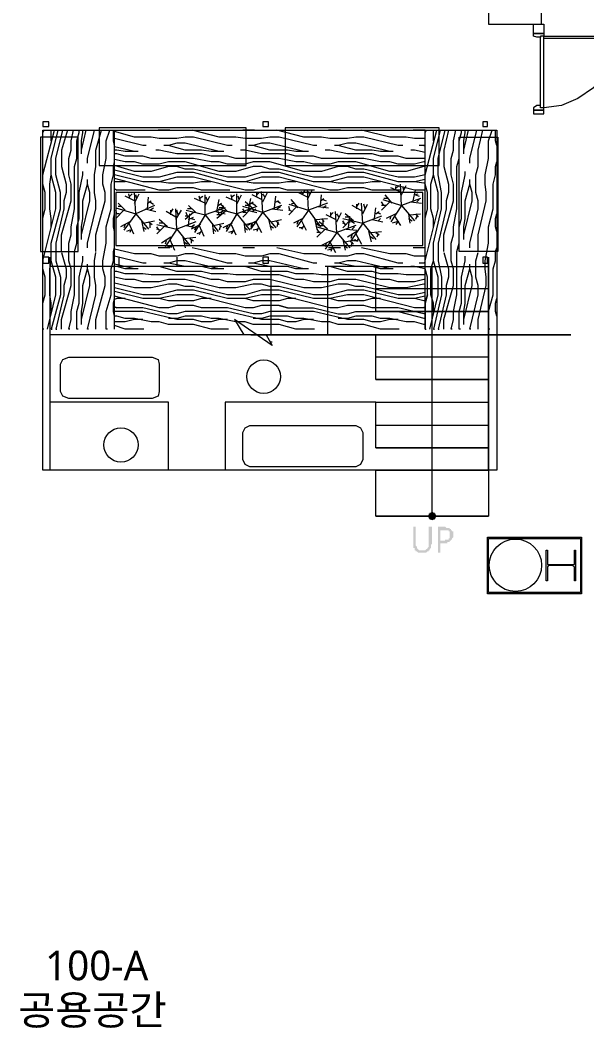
# Model space of a CAD drawing. Header units: millimetres. Extents: x -4011 to 126995, y -1911 to 106700.
# Drawn here: x 74157 to 81645, y 51312 to 64624 of the extents above; entities that cross this region are included whole.
import ezdxf

# ---------------------------------------------------------------- set-up
doc = ezdxf.new("R2010")
doc.units = ezdxf.units.MM
for name, color, linetype in [('PDF_문자', 7, 'Continuous'), ('PDF_솔리드 채우기', 7, 'Continuous'), ('PDF_형상', 7, 'Continuous')]:
    doc.layers.add(name, color=color, linetype=linetype)
doc.styles.add('PDF 맑은 고딕', font='malgun.ttf')

msp = doc.modelspace()

# ---------------------------------------------------------------- hatches: boundary and pattern name
at = {"layer": 'PDF_솔리드 채우기', "transparency": 33554559}
for points in [[(79383, 57933), (79352, 57933), (79352, 57715), (79352, 57715), (79352, 57699), (79352, 57699), (79352, 57684), (79352, 57668), (79352, 57668), (79352, 57653), (79368, 57653), (79368, 57637), (79368, 57637), (79368, 57637), (79368, 57622), (79383, 57622), (79477, 57622), (79461, 57622), (79461, 57622), (79446, 57622), (79446, 57622), (79430, 57622), (79430, 57622), (79415, 57637), (79415, 57637), (79415, 57637), (79399, 57653), (79399, 57653), (79399, 57653), (79399, 57668), (79399, 57668), (79383, 57684), (79383, 57699), (79383, 57699), (79383, 57715), (79383, 57731)], [(79601, 57933), (79554, 57933), (79554, 57715), (79554, 57715), (79554, 57699), (79554, 57684), (79554, 57684), (79554, 57668), (79554, 57668), (79539, 57653), (79539, 57653), (79539, 57653), (79539, 57637), (79523, 57637), (79523, 57637), (79508, 57622), (79508, 57622), (79492, 57622), (79492, 57622), (79477, 57622), (79477, 57622), (79383, 57622), (79383, 57606), (79383, 57606), (79399, 57606), (79399, 57606), (79415, 57591), (79415, 57591), (79430, 57591), (79430, 57591), (79446, 57591), (79446, 57591), (79461, 57591), (79461, 57591), (79477, 57591), (79492, 57591), (79492, 57591), (79508, 57591), (79508, 57591), (79523, 57591), (79523, 57591), (79539, 57606), (79539, 57606), (79539, 57606), (79554, 57606), (79554, 57622), (79570, 57622), (79570, 57622), (79570, 57637), (79570, 57637), (79585, 57653), (79585, 57653), (79585, 57653), (79585, 57668), (79585, 57684), (79585, 57684), (79585, 57699), (79601, 57699), (79601, 57715), (79601, 57731)], [(79772, 57933), (79679, 57933), (79679, 57591), (79710, 57591), (79710, 57715), (79756, 57715), (79772, 57715), (79788, 57715), (79788, 57715), (79803, 57715), (79803, 57731), (79819, 57731), (79819, 57731), (79834, 57731), (79834, 57746), (79850, 57746), (79850, 57746), (79710, 57746), (79710, 57886), (79756, 57886), (79850, 57886), (79850, 57902), (79850, 57902), (79834, 57902), (79834, 57917), (79819, 57917), (79819, 57917), (79803, 57917), (79803, 57917), (79788, 57917)], [(79850, 57886), (79756, 57886), (79756, 57886), (79772, 57886), (79788, 57886), (79788, 57886), (79803, 57886), (79803, 57886), (79819, 57886), (79819, 57870), (79834, 57870), (79834, 57870), (79834, 57855), (79834, 57855), (79834, 57839), (79834, 57839), (79834, 57824), (79834, 57824), (79834, 57808), (79834, 57793), (79834, 57793), (79834, 57777), (79819, 57777), (79819, 57777), (79819, 57777), (79819, 57762), (79803, 57762), (79803, 57762), (79788, 57762), (79772, 57762), (79772, 57746), (79756, 57746), (79710, 57746), (79850, 57746), (79850, 57762), (79865, 57762), (79865, 57777), (79865, 57777), (79881, 57793), (79881, 57793), (79881, 57808), (79881, 57824), (79881, 57824), (79881, 57839), (79881, 57839), (79881, 57855), (79881, 57870), (79865, 57870), (79865, 57886), (79865, 57886)]]:
    msp.add_hatch(color=256, dxfattribs=at).paths.add_polyline_path(points)

# ---------------------------------------------------------------- linework, layer by layer
for points in [[(79570, 58104), (79554, 58104), (79648, 58104)], [(79554, 58104), (79648, 58104), (79648, 58104)], [(79554, 58104), (79648, 58104), (79648, 58104)], [(79554, 58104), (79648, 58104), (79648, 58104)], [(79554, 58104), (79648, 58104), (79648, 58104)], [(79554, 58104), (79554, 58088), (79648, 58088)], [(79554, 58104), (79648, 58104), (79648, 58088)], [(79554, 58088), (79648, 58088), (79648, 58088)], [(79554, 58088), (79648, 58088), (79648, 58088)], [(79554, 58088), (79648, 58088), (79648, 58088)], [(79554, 58088), (79648, 58088), (79648, 58088)], [(79554, 58088), (79554, 58073), (79648, 58073)], [(79554, 58088), (79648, 58088), (79648, 58073)], [(79554, 58073), (79648, 58073), (79648, 58073)], [(79554, 58073), (79648, 58073), (79648, 58073)], [(79554, 58073), (79648, 58073), (79648, 58073)], [(79554, 58073), (79648, 58073), (79648, 58073)], [(79554, 58073), (79648, 58073), (79648, 58073)], [(79554, 58073), (79648, 58073), (79648, 58073)], [(79554, 58073), (79554, 58057), (79648, 58057)], [(79554, 58073), (79648, 58073), (79648, 58057)], [(79554, 58057), (79648, 58057), (79648, 58057)], [(79554, 58057), (79648, 58057), (79648, 58057)], [(79554, 58057), (79648, 58057), (79648, 58057)], [(79554, 58057), (79648, 58057), (79648, 58057)], [(79554, 58057), (79554, 58041), (79648, 58041)], [(79554, 58057), (79648, 58057), (79648, 58041)], [(79554, 58041), (79648, 58041), (79648, 58041)], [(79554, 58041), (79648, 58041), (79648, 58041)], [(79554, 58041), (79648, 58041), (79648, 58041)], [(79554, 58041), (79648, 58041), (79648, 58041)], [(79554, 58041), (79570, 58041), (79632, 58041)], [(79554, 58041), (79648, 58041), (79632, 58041)], [(79585, 58119), (79570, 58119), (79632, 58119)], [(79570, 58119), (79632, 58119), (79632, 58119)], [(79570, 58119), (79632, 58119), (79632, 58119)], [(79570, 58119), (79570, 58104), (79632, 58104)], [(79570, 58119), (79632, 58119), (79632, 58104)], [(79570, 58104), (79632, 58104), (79632, 58104)], [(79570, 58104), (79632, 58104), (79632, 58104)], [(79570, 58104), (79632, 58104), (79648, 58104)], [(79570, 58041), (79632, 58041), (79632, 58041)], [(79570, 58041), (79632, 58041), (79632, 58041)], [(79570, 58041), (79570, 58026), (79632, 58026)], [(79570, 58041), (79632, 58041), (79632, 58026)], [(79601, 58119), (79585, 58119), (79617, 58119)], [(79585, 58119), (79617, 58119), (79617, 58119)], [(79585, 58119), (79617, 58119), (79617, 58119)], [(79585, 58119), (79617, 58119), (79617, 58119)], [(79585, 58119), (79617, 58119), (79617, 58119)], [(79585, 58119), (79617, 58119), (79632, 58119)], [(79601, 58119), (79617, 58119), (79617, 58119)], [(79601, 58119), (79617, 58119), (79617, 58119)], [(79570, 58026), (79632, 58026), (79632, 58026)], [(79570, 58026), (79632, 58026), (79632, 58026)], [(79570, 58026), (79585, 58026), (79617, 58026)], [(79570, 58026), (79632, 58026), (79617, 58026)], [(79585, 58026), (79617, 58026), (79617, 58026)], [(79585, 58026), (79617, 58026), (79617, 58026)], [(79585, 58026), (79617, 58026), (79617, 58026)], [(79585, 58026), (79617, 58026), (79617, 58026)], [(79585, 58026), (79601, 58026), (79601, 58026)], [(79585, 58026), (79617, 58026), (79601, 58026)], [(79585, 58026), (79601, 58026), (79601, 58026)], [(79772, 57715), (79756, 57715), (79756, 57715)]]:
    msp.add_solid(points, dxfattribs=at)
at = {"layer": 'PDF_형상', "lineweight": 5}
for points in [[(81047, 65269), (80347, 65269), (80347, 64570), (81047, 64570)], [(80938, 64570), (81078, 64570), (81078, 64446), (80938, 64446)], [(80984, 64399), (80938, 64415), (80938, 64446), (81078, 64446), (81078, 64415), (81031, 64415), (81031, 64399)], [(80938, 63466), (80938, 63435), (81078, 63435), (81078, 63466), (81031, 63466), (81031, 63497), (80984, 63497)], [(81078, 63389), (81078, 63435), (80938, 63435), (80938, 63389)], [(74456, 63218), (74534, 63218), (74534, 63280), (74456, 63280)], [(77363, 63218), (77440, 63218), (77440, 63280), (77363, 63280)], [(80269, 63218), (80332, 63218), (80332, 63280), (80269, 63280)], [(75202, 62705), (77145, 62705), (77145, 63202), (75202, 63202)], [(77658, 62705), (79694, 62705), (79694, 63202), (77658, 63202)], [(74425, 61570), (74922, 61570), (74922, 63078), (74425, 63078)], [(80471, 61570), (79959, 61570), (79959, 63078), (80471, 63078)], [(75420, 61648), (79477, 61648), (79477, 62347), (75420, 62347)], [(74456, 61415), (74534, 61415), (74534, 61492), (74456, 61492)], [(77363, 61415), (77440, 61415), (77440, 61492), (77363, 61492)], [(80269, 61415), (80332, 61415), (80332, 61492), (80269, 61492)], [(74689, 60078), (74720, 60140), (74798, 60171), (75902, 60171), (75979, 60140), (75995, 60078), (75995, 59720), (75979, 59658), (75902, 59627), (74798, 59627), (74720, 59658), (74689, 59720)], [(77098, 59176), (77130, 59238), (77192, 59269), (78591, 59269), (78653, 59238), (78684, 59176), (78684, 58819), (78653, 58756), (78591, 58725), (77192, 58725), (77130, 58756), (77098, 58819)], [(79648, 58073), (79632, 58104), (79601, 58119), (79570, 58104), (79554, 58073), (79570, 58041), (79601, 58026), (79632, 58041)], [(80332, 57793), (81575, 57793), (81575, 57047), (80332, 57047)], [(80347, 57777), (81560, 57777), (81560, 57062), (80347, 57062)], [(81124, 57389), (81124, 57218), (81109, 57218), (81109, 57622), (81124, 57622), (81124, 57451), (81124, 57435), (81140, 57435), (81451, 57435), (81482, 57435), (81482, 57451), (81482, 57622), (81497, 57622), (81497, 57218), (81482, 57218), (81482, 57389), (81482, 57404), (81451, 57420), (81140, 57420), (81124, 57404)]]:
    msp.add_lwpolyline(points, close=True, dxfattribs=at)
for points in [[(81031, 63497), (81031, 64399)], [(82010, 64383), (81979, 64150), (81870, 63917), (81731, 63731), (81528, 63591), (81311, 63497), (81078, 63466), (81078, 64383), (81078, 64415), (82010, 64415), (82010, 64383), (81078, 64383)], [(74456, 60886), (74487, 60995), (74487, 61228), (74456, 61337), (74456, 61446), (74627, 62130), (74627, 62347), (74565, 62580), (74565, 62798), (74658, 63171)], [(74456, 62005), (74487, 62130), (74487, 62347), (74456, 62456), (74456, 62580), (74611, 63171)], [(74456, 62767), (74456, 62798), (74456, 63140), (74471, 63171), (74456, 63140)], [(74456, 60544), (74456, 63171), (80456, 63171), (80456, 61570), (80456, 60544)], [(74518, 60544), (74627, 60995), (74627, 61228), (74565, 61446), (74565, 61679), (74689, 62130), (74689, 62347), (74627, 62580), (74627, 62798), (74720, 63171)], [(74782, 63171), (74705, 62907), (74705, 62689), (74767, 62456), (74767, 62347), (74736, 62238), (74736, 62130), (74627, 61679), (74627, 61446), (74689, 61228), (74689, 60995), (74565, 60544), (74580, 60544)], [(74565, 63031), (74565, 63140), (74565, 63171)], [(74705, 60544), (74705, 60668), (74829, 61119), (74829, 61337), (74798, 61446), (74798, 61679), (74829, 61788), (74829, 61896), (74876, 62130), (74876, 62689), (74907, 62798), (74907, 63031), (74938, 63140), (74938, 63171)], [(74705, 61570), (74705, 61788), (74829, 62238), (74829, 62456), (74798, 62580), (74798, 62798), (74829, 62907), (74829, 63031), (74860, 63171)], [(74969, 62860), (74969, 63031), (74984, 63140), (74984, 63171)], [(74969, 62907), (75031, 63171)], [(75047, 61617), (75047, 61679), (75155, 62130), (75155, 62238), (75140, 62347), (75140, 62580), (75155, 62689), (75155, 62907), (75233, 63171)], [(75047, 62736), (75047, 62798), (75140, 63171)], [(75155, 61570), (75155, 61788), (75280, 62238), (75280, 62347), (75249, 62456), (75249, 62580), (75295, 62798), (75295, 63031), (75342, 63171)], [(75404, 62969), (75389, 63031), (75389, 63140), (75389, 63171)], [(75404, 60544), (75404, 63171)], [(76959, 62969), (76896, 62969), (76446, 63078), (76337, 63078), (76228, 63062), (75995, 63062), (75886, 63078), (75668, 63078), (75404, 63155)], [(76135, 63171), (76119, 63171), (75995, 63171), (75979, 63171)], [(78078, 62969), (78031, 62969), (77580, 63078), (77456, 63078), (77347, 63062), (77130, 63062), (77005, 63078), (76788, 63078), (76430, 63171)], [(77254, 63171), (77238, 63171), (77130, 63171), (77098, 63171)], [(79212, 62969), (79150, 62969), (78699, 63078), (78591, 63078), (78482, 63062), (78249, 63062), (78140, 63078), (77907, 63078), (77549, 63171)], [(78389, 63171), (78358, 63171), (78249, 63171), (78233, 63171)], [(79508, 63062), (79368, 63062), (79259, 63078), (79041, 63078), (78668, 63171)], [(79508, 60886), (79539, 60995), (79508, 60886), (79508, 60544), (79508, 63171), (79492, 63171), (79368, 63171), (79352, 63171)], [(79539, 60995), (79539, 61228), (79508, 61337), (79508, 61446), (79679, 62130), (79679, 62347), (79617, 62580), (79617, 62798), (79710, 63171)], [(79508, 62005), (79539, 62130), (79539, 62347), (79508, 62456), (79508, 62580), (79663, 63171)], [(79508, 62767), (79508, 62798), (79508, 63140), (79523, 63171), (79508, 63140)], [(79570, 60544), (79679, 60995), (79679, 61228), (79617, 61446), (79617, 61679), (79725, 62130), (79725, 62347), (79679, 62580), (79679, 62798), (79772, 63171)], [(79819, 63171), (79756, 62907), (79756, 62689), (79819, 62456), (79819, 62347), (79788, 62238), (79788, 62130), (79679, 61679), (79679, 61446), (79725, 61228), (79725, 60995), (79617, 60544), (79632, 60544)], [(79617, 63031), (79617, 63140), (79617, 63171)], [(79756, 60544), (79756, 60668), (79881, 61119), (79881, 61337), (79850, 61446), (79850, 61679), (79881, 61788), (79881, 61896), (79927, 62130), (79927, 62689), (79959, 62798), (79959, 63031), (79990, 63140), (79990, 63171)], [(79756, 61570), (79756, 61788), (79881, 62238), (79881, 62456), (79850, 62580), (79850, 62798), (79881, 62907), (79881, 63031), (79912, 63171)], [(80021, 62860), (80021, 63031), (80036, 63140), (80036, 63171)], [(80021, 62907), (80083, 63171)], [(80098, 61617), (80098, 61679), (80207, 62130), (80207, 62238), (80176, 62347), (80176, 62580), (80207, 62689), (80207, 62907), (80269, 63171)], [(80098, 62736), (80098, 62798), (80192, 63171)], [(80207, 61570), (80207, 61788), (80316, 62238), (80316, 62347), (80301, 62456), (80301, 62580), (80347, 62798), (80347, 63031), (80394, 63171)], [(80456, 62969), (80440, 63031), (80440, 63140), (80440, 63171)], [(75824, 62969), (75777, 62969), (75404, 63062)], [(76788, 62891), (76337, 63000), (76228, 63000), (76119, 62969), (76057, 62969)], [(76850, 62891), (76679, 62891), (76554, 62907), (76337, 62907), (76119, 62969)], [(77907, 62891), (77456, 63000), (77347, 63000), (77238, 62969), (77176, 62969)], [(77969, 62891), (77798, 62891), (77689, 62907), (77456, 62907), (77238, 62969)], [(79041, 62891), (78591, 63000), (78482, 63000), (78358, 62969), (78311, 62969)], [(79088, 62891), (78917, 62891), (78808, 62907), (78591, 62907), (78358, 62969)], [(79492, 62969), (79508, 62969), (79492, 62969), (79430, 62969)], [(75668, 62891), (75404, 62953)], [(75715, 62891), (75544, 62891), (75435, 62907), (75404, 62907)], [(79508, 62580), (79368, 62549), (79150, 62549), (78699, 62658), (78591, 62658), (78482, 62689), (78358, 62689), (78140, 62627), (77907, 62627), (77456, 62751), (77238, 62751), (77130, 62720), (76896, 62720), (76788, 62751), (76679, 62751), (76446, 62798), (75886, 62798), (75777, 62829), (75544, 62829), (75435, 62860), (75404, 62860)], [(79508, 62689), (79492, 62689), (79259, 62627), (79041, 62627), (78591, 62751), (78358, 62751), (78249, 62720), (78031, 62720), (77907, 62751), (77798, 62751), (77580, 62798), (77005, 62798), (76896, 62829), (76679, 62829), (76554, 62860), (76228, 62860), (75995, 62907), (75948, 62907)], [(79508, 62751), (79492, 62751), (79368, 62720), (79150, 62720), (79041, 62751), (78917, 62751), (78699, 62798), (78140, 62798), (78031, 62829), (77798, 62829), (77689, 62860), (77347, 62860), (77130, 62907), (77067, 62907)], [(79508, 62798), (79259, 62798), (79150, 62829), (78917, 62829), (78808, 62860), (78482, 62860), (78249, 62907), (78187, 62907)], [(79508, 62876), (79368, 62907), (79321, 62907)], [(75155, 60544), (75155, 60668), (75280, 61119), (75280, 61228), (75249, 61337), (75249, 61446), (75295, 61679), (75295, 61896), (75358, 62130), (75358, 62456), (75389, 62580), (75389, 62689), (75404, 62751)], [(79508, 62518), (79368, 62487), (79150, 62487), (78699, 62611), (78482, 62611), (78249, 62549), (78031, 62549), (77580, 62658), (77456, 62658), (77347, 62689), (77238, 62689), (77005, 62627), (76788, 62627), (76337, 62751), (76119, 62751), (75995, 62720), (75777, 62720), (75668, 62751), (75544, 62751), (75404, 62782)], [(79508, 62378), (79492, 62378), (79368, 62378), (78699, 62549), (78482, 62549), (78249, 62487), (78031, 62487), (77580, 62611), (77347, 62611), (77130, 62549), (76896, 62549), (76446, 62658), (76337, 62658), (76228, 62689), (76119, 62689), (75886, 62627), (75668, 62627), (75404, 62705)], [(80207, 60544), (80207, 60668), (80316, 61119), (80316, 61228), (80301, 61337), (80301, 61446), (80347, 61679), (80347, 61896), (80409, 62130), (80409, 62456), (80440, 62580), (80440, 62689), (80456, 62751)], [(74565, 61896), (74565, 62005), (74549, 62130), (74549, 62456), (74565, 62580)], [(74813, 60544), (74798, 60544), (74829, 60668), (74829, 60777), (74876, 60995), (74876, 61570), (74907, 61679), (74907, 61896), (74938, 62005), (74938, 62347), (74984, 62580), (74984, 62627)], [(78808, 62378), (78699, 62409), (78482, 62409), (78358, 62378), (78249, 62378), (77580, 62549), (77347, 62549), (77130, 62487), (76896, 62487), (76446, 62611), (76228, 62611), (75995, 62549), (75777, 62549), (75404, 62642)], [(77689, 62378), (77580, 62409), (77347, 62409), (77238, 62378), (77130, 62378), (76446, 62549), (76228, 62549), (75995, 62487), (75777, 62487), (75404, 62580)], [(79617, 61896), (79617, 62005), (79585, 62130), (79585, 62456), (79617, 62580)], [(79865, 60544), (79850, 60544), (79881, 60668), (79881, 60777), (79927, 60995), (79927, 61570), (79959, 61679), (79959, 61896), (79990, 62005), (79990, 62347), (80036, 62580), (80036, 62627)], [(74969, 61788), (75078, 62238), (75078, 62347), (75047, 62456), (75047, 62518)], [(74969, 61725), (74969, 61896), (74984, 62005), (74984, 62238), (75047, 62456)], [(76554, 62378), (76446, 62409), (76228, 62409), (76119, 62378), (75995, 62378), (75404, 62534)], [(75544, 62487), (75435, 62487), (75404, 62487)], [(76679, 62487), (76554, 62487), (76446, 62471), (76119, 62471), (75995, 62487)], [(77798, 62487), (77689, 62487), (77580, 62471), (77238, 62471), (77130, 62487)], [(78917, 62487), (78808, 62487), (78699, 62471), (78358, 62471), (78249, 62487)], [(78948, 62254), (79197, 62176), (79181, 62456)], [(79119, 62409), (79166, 62440)], [(79197, 62316), (79259, 62440)], [(79508, 62471), (79492, 62471), (79368, 62487)], [(80021, 61788), (80130, 62238), (80130, 62347), (80098, 62456), (80098, 62518)], [(80021, 61725), (80021, 61896), (80036, 62005), (80036, 62238), (80098, 62456)], [(75808, 62378), (75777, 62378), (75435, 62378), (75404, 62394), (75435, 62378)], [(75420, 62145), (75684, 62067), (75668, 62347)], [(75668, 62238), (75544, 62301)], [(75606, 62269), (75591, 62332)], [(75606, 62301), (75637, 62332)], [(75668, 62207), (75731, 62332)], [(75699, 62269), (75684, 62316)], [(76352, 62114), (76601, 62052), (76601, 62316)], [(76927, 62378), (76896, 62378), (76554, 62378), (76446, 62409)], [(76539, 62238), (76523, 62301)], [(76523, 62269), (76570, 62301)], [(76601, 62176), (76663, 62301)], [(76772, 62130), (77021, 62067), (77021, 62332)], [(76959, 62254), (76943, 62316)], [(76943, 62285), (76990, 62316)], [(77021, 62192), (77083, 62316)], [(77052, 62254), (77036, 62301)], [(77223, 61927), (77207, 61865), (77363, 62083), (77347, 62363)], [(77347, 62254), (77223, 62316)], [(77285, 62285), (77285, 62347)], [(77285, 62316), (77316, 62347)], [(77363, 62223), (77425, 62347)], [(77394, 62285), (77363, 62332)], [(77518, 62145), (77534, 62301)], [(78047, 62378), (78031, 62378), (77689, 62378), (77580, 62409)], [(77705, 62192), (77969, 62114), (77953, 62378)], [(77953, 62285), (77829, 62347)], [(77891, 62316), (77876, 62363)], [(77891, 62332), (77922, 62378)], [(77953, 62254), (78016, 62378)], [(77984, 62316), (77969, 62363)], [(78124, 62176), (78140, 62316)], [(79181, 62378), (79150, 62378), (78808, 62378), (78699, 62409)], [(79073, 62207), (78979, 62316)], [(79197, 62347), (79057, 62409)], [(79119, 62378), (79119, 62425)], [(79228, 62378), (79212, 62425)], [(79352, 62238), (79383, 62378)], [(79368, 62316), (79415, 62332)], [(79383, 62316), (79430, 62301)], [(75544, 62114), (75451, 62207)], [(75933, 62176), (75684, 62067), (75855, 61865)], [(75839, 62130), (75855, 62285)], [(75839, 62207), (75886, 62238)], [(75870, 62223), (75917, 62192)], [(76477, 62083), (76383, 62176)], [(76601, 62207), (76461, 62269)], [(76632, 62238), (76617, 62285)], [(76756, 62098), (76788, 62254)], [(76772, 62176), (76819, 62207)], [(76896, 62098), (76803, 62192), (76850, 62161)], [(77021, 62223), (76881, 62285)], [(77238, 62130), (77130, 62223)], [(77176, 62176), (77130, 62176)], [(77176, 62114), (77207, 62269)], [(77192, 62192), (77238, 62223)], [(77223, 62207), (77269, 62176)], [(77611, 62176), (77363, 62083), (77534, 61881)], [(77534, 62223), (77580, 62238)], [(77549, 62238), (77596, 62207)], [(77829, 62145), (77736, 62254)], [(77782, 62207), (77736, 62192)], [(78218, 62207), (77969, 62114), (78124, 61896)], [(78124, 62238), (78171, 62269)], [(78155, 62254), (78202, 62238)], [(78155, 62145), (78202, 62176)], [(78420, 62005), (78684, 61943), (78668, 62207)], [(78684, 62098), (78544, 62176)], [(78606, 62161), (78637, 62207)], [(78606, 62130), (78606, 62192)], [(78684, 62067), (78746, 62192)], [(78715, 62130), (78699, 62192)], [(79041, 62223), (78933, 62114)], [(78964, 62176), (78933, 62223)], [(78995, 62176), (78933, 62176)], [(79026, 62269), (78964, 62269)], [(79197, 62176), (79057, 61959)], [(79446, 62269), (79197, 62176), (79368, 61974)], [(79321, 62223), (79461, 62207)], [(79399, 62223), (79430, 62254)], [(74456, 61648), (74456, 61679), (74456, 62005), (74487, 62130)], [(75404, 61834), (75389, 61896), (75389, 62005), (75404, 62067)], [(75528, 62114), (75420, 62005)], [(75435, 62067), (75420, 62114)], [(75466, 62067), (75420, 62067)], [(75497, 62161), (75451, 62161)], [(75684, 62067), (75528, 61850)], [(75808, 62130), (75948, 62098)], [(75870, 62114), (75917, 62145)], [(75964, 61927), (76228, 61865), (76212, 62130)], [(76212, 62021), (76088, 62098)], [(76150, 62083), (76181, 62130)], [(76150, 62052), (76150, 62114)], [(76212, 61990), (76290, 62114)], [(76244, 62052), (76228, 62114)], [(76446, 62083), (76337, 61990)], [(76399, 62036), (76337, 62036)], [(76368, 62036), (76352, 62083)], [(76430, 62130), (76368, 62130)], [(76383, 61912), (76399, 62067)], [(76601, 62052), (76461, 61819)], [(76865, 62145), (76601, 62052), (76772, 61834)], [(76741, 62098), (76865, 62067)], [(76865, 62098), (76756, 62005)], [(76819, 62052), (76756, 62052)], [(76788, 62052), (76772, 62098)], [(76850, 62145), (76788, 62145)], [(76803, 62083), (76850, 62114)], [(77021, 62067), (76881, 61834)], [(77285, 62161), (77021, 62067), (77192, 61850)], [(77363, 62083), (77098, 62161)], [(77207, 62130), (77098, 62021)], [(77130, 62083), (77098, 62130)], [(77145, 62083), (77098, 62083)], [(77161, 62114), (77285, 62083)], [(77223, 62098), (77269, 62130)], [(77487, 62130), (77627, 62114)], [(77549, 62130), (77596, 62161)], [(77813, 62161), (77705, 62052)], [(77720, 62114), (77705, 62161)], [(77751, 62098), (77705, 62114)], [(77969, 62114), (77813, 61896)], [(78078, 61896), (78342, 61819), (78326, 62098)], [(78093, 62161), (78233, 62145)], [(78326, 61990), (78202, 62052)], [(78264, 62021), (78264, 62083)], [(78264, 62052), (78295, 62083)], [(78342, 61959), (78404, 62083)], [(78373, 62021), (78342, 62067)], [(78513, 61959), (78560, 61974), (78451, 62067)], [(78497, 61881), (78513, 62036)], [(78933, 62036), (78684, 61943), (78855, 61725)], [(78839, 62005), (78855, 62145)], [(78855, 62067), (78902, 62098)], [(78870, 62083), (78917, 62067)], [(79119, 62067), (78995, 62005)], [(79057, 62036), (79041, 61990)], [(79104, 62036), (79181, 61912)], [(79290, 62067), (79306, 61943)], [(79306, 62052), (79446, 62067)], [(79383, 62067), (79415, 62021)], [(79399, 62036), (79383, 61990)], [(79508, 61648), (79508, 61679), (79508, 62005), (79539, 62130)], [(80456, 61834), (80440, 61896), (80440, 62005), (80456, 62067)], [(75606, 61959), (75482, 61896)], [(75544, 61927), (75528, 61881)], [(75591, 61943), (75653, 61803)], [(75762, 61974), (75793, 61834)], [(75777, 61943), (75933, 61974)], [(75855, 61959), (75902, 61927)], [(75870, 61943), (75870, 61881)], [(76073, 61912), (75964, 61803)], [(76104, 61896), (75995, 61990)], [(76041, 61943), (75995, 61943)], [(76477, 61959), (76228, 61865), (76399, 61648)], [(76352, 61912), (76492, 61881)], [(76383, 61990), (76446, 62021)], [(76415, 62005), (76461, 61990)], [(76539, 61927), (76415, 61865)], [(76415, 61896), (76461, 61927)], [(76523, 61912), (76585, 61772)], [(76694, 61943), (76710, 61803)], [(76710, 61912), (76850, 61943)], [(76788, 61927), (76819, 61896)], [(76803, 61912), (76788, 61850)], [(76959, 61943), (76834, 61881)], [(76896, 61912), (76881, 61865)], [(76943, 61927), (77005, 61788)], [(77114, 61959), (77130, 61819)], [(77130, 61927), (77269, 61959), (77347, 61819)], [(77285, 61974), (77161, 61912)], [(77207, 61943), (77238, 61912)], [(77223, 61943), (77207, 61896)], [(77440, 61990), (77472, 61850)], [(77456, 61912), (77503, 61881)], [(77472, 61959), (77611, 61990)], [(77534, 61974), (77580, 61927)], [(77565, 61959), (77549, 61896)], [(77891, 62005), (77767, 61943)], [(77829, 61974), (77813, 61927)], [(77876, 61974), (77938, 61850)], [(77907, 61912), (77876, 61865)], [(78047, 62005), (78078, 61865), (78109, 61819)], [(78062, 61990), (78218, 62005)], [(78062, 61943), (78109, 61912), (78155, 61912)], [(78218, 61865), (78109, 61959)], [(78140, 62005), (78171, 61959)], [(78155, 61974), (78155, 61927)], [(78591, 61912), (78342, 61819), (78513, 61617)], [(78528, 61990), (78420, 61881)], [(78451, 61927), (78420, 61974)], [(78466, 61927), (78420, 61943)], [(78497, 62021), (78451, 62021)], [(78528, 61974), (78575, 61943)], [(78684, 61943), (78528, 61710)], [(78808, 61990), (78948, 61959)], [(78886, 61974), (78917, 62005)], [(79135, 61959), (79073, 61943)], [(79150, 61974), (79119, 61927)], [(79290, 62005), (79337, 61974)], [(75606, 61850), (75560, 61834)], [(75622, 61865), (75606, 61819)], [(75777, 61896), (75824, 61865)], [(75995, 61850), (75964, 61896)], [(76010, 61850), (75964, 61865)], [(76228, 61865), (76073, 61632)], [(76477, 61896), (76461, 61850)], [(76539, 61819), (76492, 61803)], [(76554, 61850), (76523, 61788)], [(76710, 61865), (76741, 61834)], [(76959, 61834), (76912, 61819)], [(76974, 61850), (76943, 61803)], [(77130, 61881), (77161, 61850)], [(77301, 61865), (77238, 61850)], [(77301, 61881), (77285, 61834)], [(77891, 61881), (77845, 61881)], [(78187, 61865), (78078, 61756)], [(78124, 61819), (78078, 61819)], [(78342, 61819), (78187, 61601)], [(78466, 61865), (78606, 61850)], [(78606, 61834), (78482, 61756)], [(78544, 61803), (78528, 61741)], [(78544, 61865), (78575, 61896)], [(78591, 61803), (78668, 61663)], [(78762, 61834), (78793, 61694)], [(78777, 61772), (78824, 61741)], [(78793, 61819), (78933, 61834)], [(78855, 61819), (78902, 61788)], [(78886, 61803), (78870, 61756)], [(76150, 61756), (76026, 61679)], [(76088, 61710), (76073, 61663)], [(76135, 61725), (76197, 61585)], [(76166, 61663), (76150, 61617)], [(76306, 61756), (76337, 61617)], [(76321, 61741), (76477, 61756)], [(76321, 61694), (76368, 61663)], [(76399, 61741), (76446, 61710)], [(76415, 61725), (76415, 61679)], [(78264, 61710), (78140, 61648)], [(78202, 61679), (78187, 61632)], [(78249, 61694), (78326, 61554)], [(78420, 61725), (78451, 61585)], [(78435, 61648), (78482, 61617)], [(78451, 61694), (78591, 61725)], [(78513, 61710), (78560, 61663)], [(78544, 61694), (78528, 61632)], [(78622, 61710), (78560, 61710)], [(78622, 61741), (78606, 61694)], [(74705, 61554), (74767, 61337), (74767, 61228), (74736, 61119), (74736, 60995), (74627, 60544), (74642, 60544)], [(74922, 60544), (74907, 60544), (74907, 60777), (74938, 60886), (74938, 61228), (74984, 61446), (74984, 61508)], [(75062, 60544), (75047, 60544), (75155, 60995), (75155, 61119), (75140, 61228), (75140, 61446), (75155, 61554)], [(75311, 60544), (75295, 60544), (75295, 60777), (75358, 60995), (75358, 61337), (75389, 61446), (75389, 61570), (75404, 61617)], [(76959, 61415), (76896, 61415), (76446, 61539), (76337, 61539), (76228, 61508), (75995, 61508), (75886, 61539), (75668, 61539), (75404, 61601)], [(75824, 61415), (75777, 61415), (75404, 61508)], [(76135, 61617), (76119, 61617), (75995, 61617), (75979, 61617)], [(76150, 61632), (76104, 61632)], [(78078, 61415), (78031, 61415), (77580, 61539), (77456, 61539), (77347, 61508), (77130, 61508), (77005, 61539), (76788, 61539), (76430, 61617)], [(77254, 61617), (77238, 61617), (77130, 61617), (77098, 61617)], [(79212, 61415), (79150, 61415), (78699, 61539), (78591, 61539), (78482, 61508), (78249, 61508), (78140, 61539), (77907, 61539), (77549, 61617)], [(78280, 61601), (78218, 61585)], [(78389, 61617), (78358, 61617), (78249, 61617), (78233, 61617)], [(78280, 61617), (78264, 61570)], [(79508, 61508), (79368, 61508), (79259, 61539), (79041, 61539), (78668, 61617)], [(78855, 60777), (80347, 60777), (80409, 60995), (80409, 61337), (80440, 61446), (80440, 61570), (80456, 61617)], [(79508, 61617), (79492, 61617), (79368, 61617), (79352, 61617)], [(79756, 61554), (79819, 61337), (79819, 61228), (79788, 61119), (79788, 60995), (79679, 60544), (79694, 60544)], [(79974, 60544), (79959, 60544), (79959, 60777), (79990, 60886), (79990, 61228), (80036, 61446), (80036, 61508)], [(80114, 60544), (80098, 60544), (80207, 60995), (80207, 61119), (80176, 61228), (80176, 61446), (80207, 61554)], [(78855, 58073), (80347, 58073), (78855, 58073), (78855, 58679), (74456, 58679), (74456, 61492)], [(74549, 61492), (74549, 58679)], [(74565, 60777), (74565, 60886), (74549, 60995), (74549, 61337), (74565, 61446)], [(74969, 60668), (75078, 61119), (75078, 61228), (75047, 61337), (75047, 61399)], [(75668, 61337), (75404, 61399)], [(76228, 61492), (76228, 61368), (75466, 61368), (75466, 61492)], [(76788, 61337), (76337, 61446), (76228, 61446), (76119, 61415), (76057, 61415)], [(76850, 61337), (76679, 61337), (76554, 61368), (76337, 61368), (76119, 61415)], [(77907, 61337), (77456, 61446), (77347, 61446), (77238, 61415), (77176, 61415)], [(77969, 61337), (77798, 61337), (77689, 61368), (77456, 61368), (77238, 61415)], [(79041, 61337), (78591, 61446), (78482, 61446), (78358, 61415), (78311, 61415)], [(79088, 61337), (78917, 61337), (78808, 61368), (78591, 61368), (78358, 61415)], [(80456, 61492), (80456, 58679), (78855, 58679), (80347, 58679), (80347, 61492), (80347, 58073)], [(79508, 61430), (79492, 61415), (79430, 61415)], [(79508, 61415), (79492, 61415)], [(79617, 60777), (79617, 60886), (79585, 60995), (79585, 61337), (79617, 61446)], [(80021, 60668), (80130, 61119), (80130, 61228), (80098, 61337), (80098, 61399)], [(78855, 61368), (78218, 61368), (78218, 60466), (77472, 60466), (77472, 61368), (74549, 61368)], [(74969, 60606), (74969, 60777), (74984, 60886), (74984, 61119), (75047, 61337)], [(75715, 61337), (75544, 61337), (75435, 61368), (75404, 61368)], [(79508, 61026), (79368, 60995), (79150, 60995), (78699, 61104), (78591, 61104), (78482, 61135), (78358, 61135), (78140, 61088), (77907, 61088), (77456, 61197), (77238, 61197), (77130, 61166), (76896, 61166), (76788, 61197), (76679, 61197), (76446, 61259), (75886, 61259), (75777, 61275), (75544, 61275), (75435, 61306), (75404, 61306)], [(79508, 61135), (79492, 61135), (79259, 61088), (79041, 61088), (78591, 61197), (78358, 61197), (78249, 61166), (78031, 61166), (77907, 61197), (77798, 61197), (77580, 61259), (77005, 61259), (76896, 61275), (76679, 61275), (76554, 61306), (76228, 61306), (75995, 61368), (75948, 61368)], [(79508, 61197), (79492, 61197), (79368, 61166), (79150, 61166), (79041, 61197), (78917, 61197), (78699, 61259), (78140, 61259), (78031, 61275), (77798, 61275), (77689, 61306), (77347, 61306), (77130, 61368), (77067, 61368)], [(79508, 61259), (79259, 61259), (79150, 61275), (78917, 61275), (78808, 61306), (78482, 61306), (78249, 61368), (78187, 61368)], [(80363, 60544), (80347, 60544), (80347, 60777), (78855, 60777), (78855, 61368), (80347, 61368)], [(79508, 61337), (79368, 61368), (79321, 61368)], [(79601, 58073), (79601, 61368)], [(80021, 60606), (80021, 60777), (80036, 60886), (80036, 61119), (80098, 61337)], [(79508, 60979), (79368, 60948), (79150, 60948), (78699, 61057), (78482, 61057), (78249, 60995), (78031, 60995), (77580, 61104), (77456, 61104), (77347, 61135), (77238, 61135), (77005, 61088), (76788, 61088), (76337, 61197), (76119, 61197), (75995, 61166), (75777, 61166), (75668, 61197), (75544, 61197), (75404, 61228)], [(79508, 60839), (79492, 60824), (79368, 60824), (78699, 60995), (78482, 60995), (78249, 60948), (78031, 60948), (77580, 61057), (77347, 61057), (77130, 60995), (76896, 60995), (76446, 61104), (76337, 61104), (76228, 61135), (76119, 61135), (75886, 61088), (75668, 61088), (75404, 61150)], [(74471, 60544), (74456, 60544), (74456, 60886), (74487, 60995)], [(78808, 60824), (78699, 60855), (78482, 60855), (78358, 60824), (78249, 60824), (77580, 60995), (77347, 60995), (77130, 60948), (76896, 60948), (76446, 61057), (76228, 61057), (75995, 60995), (75777, 60995), (75404, 61088)], [(77689, 60824), (77580, 60855), (77347, 60855), (77238, 60824), (77130, 60824), (76446, 60995), (76228, 60995), (75995, 60948), (75777, 60948), (75404, 61041)], [(76554, 60824), (76446, 60855), (76228, 60855), (76119, 60824), (75995, 60824), (75404, 60979)], [(80347, 61073), (78855, 61073)], [(76912, 60544), (76896, 60544), (76679, 60544), (76446, 60606), (76119, 60606), (75995, 60637), (75886, 60637), (75668, 60684), (75544, 60684), (75435, 60715), (75404, 60715), (75389, 60777), (75389, 60886), (75404, 60948)], [(75544, 60948), (75435, 60948), (75404, 60933)], [(78031, 60668), (77907, 60668), (77798, 60637), (77689, 60637), (77580, 60668), (77347, 60668), (76896, 60777), (76337, 60777), (76228, 60746), (76119, 60746), (75777, 60824), (75435, 60824), (75404, 60839), (75435, 60824)], [(76679, 60948), (76554, 60948), (76446, 60917), (76119, 60917), (75995, 60948)], [(79150, 60668), (79041, 60668), (78917, 60637), (78808, 60637), (78699, 60668), (78482, 60668), (78031, 60777), (77456, 60777), (77347, 60746), (77238, 60746), (76896, 60824), (76554, 60824), (76446, 60855)], [(77798, 60948), (77689, 60948), (77580, 60917), (77238, 60917), (77130, 60948)], [(77580, 60855), (77689, 60824), (78031, 60824), (78358, 60746), (78482, 60746), (78591, 60777), (79150, 60777), (79508, 60684), (79492, 60684)], [(78917, 60948), (78808, 60948), (78699, 60917), (78358, 60917), (78249, 60948)], [(79508, 60746), (79492, 60746), (79150, 60824), (78808, 60824), (78699, 60855)], [(79508, 60917), (79492, 60917), (79368, 60948)], [(80456, 60715), (80440, 60777), (80440, 60886), (80456, 60948)], [(76896, 60668), (76788, 60668), (76679, 60637), (76554, 60637), (76446, 60668), (76228, 60668), (75777, 60777), (75404, 60777)], [(78047, 60544), (78031, 60544), (77798, 60544), (77580, 60606), (77238, 60606), (77130, 60637), (77005, 60637), (76788, 60684), (76679, 60684), (76554, 60715), (76337, 60715), (76228, 60684), (76119, 60684)], [(79166, 60544), (79150, 60544), (78917, 60544), (78699, 60606), (78358, 60606), (78249, 60637), (78140, 60637), (77907, 60684), (77798, 60684), (77689, 60715), (77456, 60715), (77347, 60684), (77238, 60684)], [(79508, 60606), (79492, 60606), (79368, 60637), (79259, 60637), (79041, 60684), (78917, 60684), (78808, 60715), (78591, 60715), (78482, 60684), (78358, 60684)], [(75777, 60668), (75668, 60668), (75544, 60637), (75435, 60637), (75404, 60637)], [(75793, 60544), (75777, 60544), (75544, 60544), (75404, 60591)], [(77409, 60466), (81435, 60466), (77409, 60466), (77487, 60326), (76990, 60668), (77114, 60466)], [(78855, 59876), (80347, 59876), (78855, 59876), (78855, 60466), (74549, 60466)], [(77207, 60466), (81233, 60466)], [(77301, 60466), (77440, 60466)], [(78855, 60466), (80347, 60466)], [(79508, 60544), (79523, 60544)], [(77456, 60373), (77487, 60373)], [(80347, 60171), (78855, 60171)], [(78855, 59580), (76865, 59580), (76865, 58679), (76119, 58679), (76119, 59580), (74549, 59580)], [(78855, 58974), (80347, 58974), (78855, 58974), (78855, 59580), (80347, 59580)], [(80347, 59269), (78855, 59269)], [(78855, 58679), (74456, 58679)]]:
    msp.add_lwpolyline(points, dxfattribs=at)
for centre, radius in [((77375, 59915), 221), ((75489, 59013), 226), ((80701, 57424), 346)]:
    msp.add_circle(centre, radius, dxfattribs=at)

# ---------------------------------------------------------------- texts
at = {"layer": 'PDF_문자', "char_height": 391, "attachment_point": 4, "style": 'PDF 맑은 고딕'}
for s, insert in [('100-A', (74487, 52134)), ('공용공간', (74130, 51528))]:
    msp.add_mtext(s, dxfattribs=dict(at, insert=insert))

doc.saveas('drawing.dxf')
